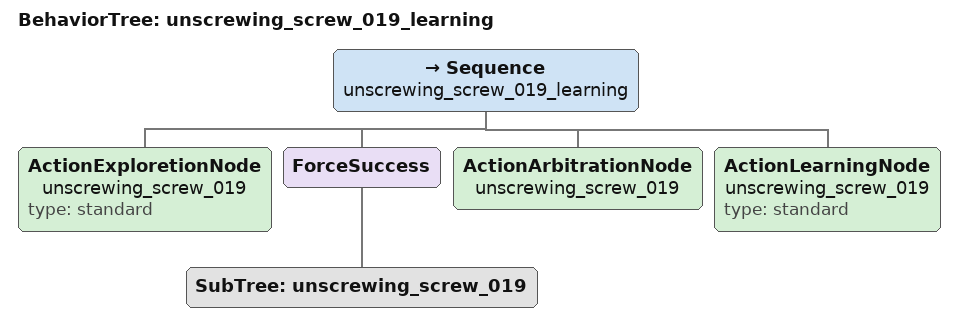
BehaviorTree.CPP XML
<?xml version="1.0"?>
<root BTCPP_format="4">
  <BehaviorTree ID="unscrewing_screw_019_learning">
    <Sequence name="unscrewing_screw_019_learning">

      <ActionExploretionNode name="unscrewing_screw_019" type="standard"/>
      <ForceSuccess>
        <SubTree ID='unscrewing_screw_019'/>
      </ForceSuccess>
      <ActionArbitrationNode name="unscrewing_screw_019"/>
      <ActionLearningNode    name="unscrewing_screw_019" type="standard"/>

    </Sequence>
  </BehaviorTree>
</root>
